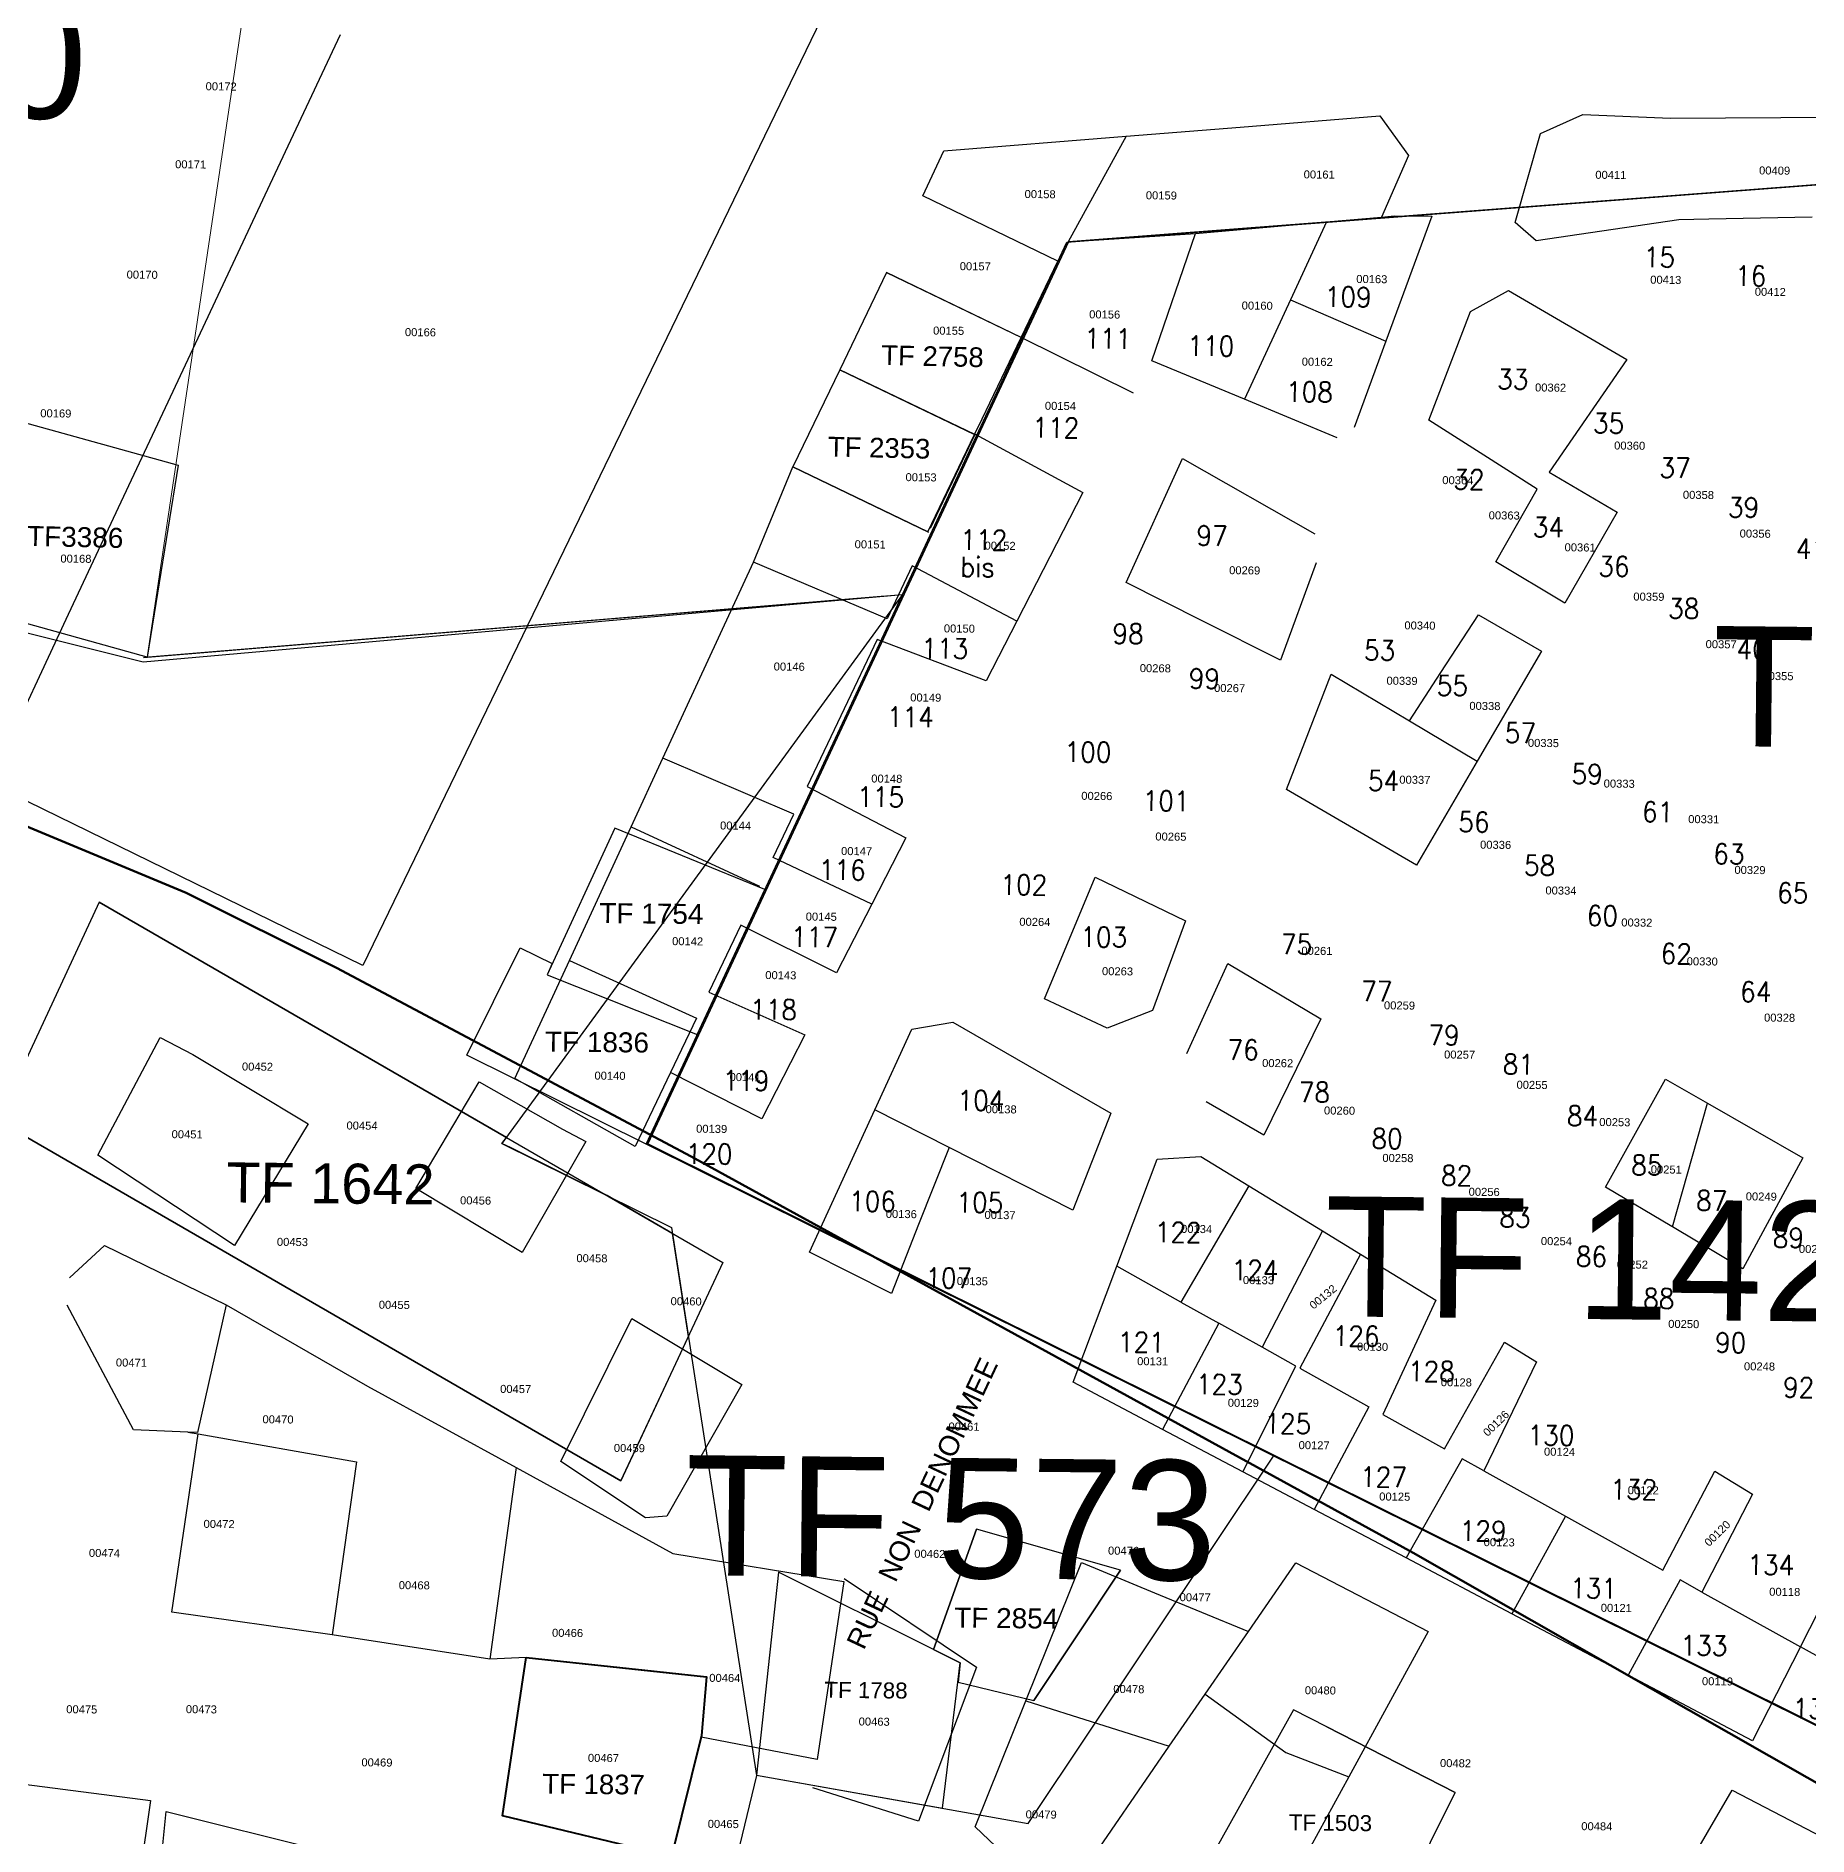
# Model space of a CAD drawing. Header units: metres. Extents: x 0 to 1324930, y 0 to 1631912.
# Drawn here: x 253860.4 to 254081.8, y 1628183.8 to 1628408.7 of the extents above; entities that cross this region are included whole.
import ezdxf
from ezdxf.enums import TextEntityAlignment as Align

# ---------------------------------------------------------------- set-up
doc = ezdxf.new("R2010")
doc.units = ezdxf.units.M
doc.header["$MEASUREMENT"] = 0
for name, color, linetype, lineweight in [('Limite L D TF', 5, 'Continuous', 13), ('Numero_TF', 7, 'Continuous', 0), ('Numéro_TF', 7, 'Continuous', 0)]:
    doc.layers.add(name, color=color, linetype=linetype, lineweight=lineweight)
for name, color, linetype in [('limites_parcelles', 7, 'Continuous'), ('limites_sections', 7, 'Continuous'), ('limites_tf', 7, 'Continuous'), ('numero_lot', 7, 'Continuous'), ('numero_parcelle', 7, 'Continuous')]:
    doc.layers.add(name, color=color, linetype=linetype)
doc.styles.add('Style-Arial', font='arial.ttf')
doc.styles.add('Style-STANDARD', font='STANDARD.shx')

# ---------------------------------------------------------------- blocks, each defined once
blk = doc.blocks.new('*U102')
at = {"layer": 'Limite L D TF', "color": 2, "linetype": 'Continuous', "lineweight": 0}
blk.add_line((-0.9804, -9.32225), (-2.5624, -20.76625), dxfattribs=at)
at = {"layer": 'Numero_TF', "color": 2, "linetype": 'Continuous', "lineweight": 0, "style": 'Style-Arial'}
blk.add_text('TF 440', height=1.5, dxfattribs=at).set_placement((-10.031699, -14.053197))
blk = doc.blocks.new('*U104')
at = {"layer": 'Numero_TF', "color": 4, "linetype": 'Continuous', "lineweight": 30}
for p, q in [((-66.715951, 131.595867), (28.141789, 139.449825)), ((-66.554155, 131.609263), (25.962419, 139.269379)), ((-72.220214, 100.998525), (5.696415, 55.992291)), ((-7.034828, 28.698399), (-84.947445, 73.713234)), ((5.696415, 55.992291), (-7.034828, 28.698399)), ((43.84948, -14.113657), (74.578527, 31.913261)), ((32.027262, 7.631735), (37.385704, 22.686275)), ((55.402708, 17.546724), (44.541017, 1.259927)), ((81.178424, -2.035129), (97.193076, -10.243815)), ((9.911339, -8.046804), (43.84948, -14.113657))]:
    blk.add_line(p, q, dxfattribs=at)
at = {"layer": 'Numero_TF', "color": 4, "linetype": 'Continuous', "lineweight": 30, "flags": 128}
for points in [[(48.685524, 183.486444), (238.027787, 197.938212), (233.582566, 147.012099), (231.435194, 122.523305), (155.604751, -8.487329), (-3.901429, 70.772648), (28.151788, 139.44972), (48.685524, 183.486444)], [(248.75707, 198.765547), (249.900054, 183.812715), (264.955928, 170.013793), (240.938123, 128.463806), (275.53978, 108.449213), (353.472144, -0.25546), (344.639047, -10.023208), (326.45294, -17.172559), (210.033464, 50.124135), (171.633394, -16.316141), (74.634397, 31.885487), (17.499603, 60.287252), (-3.681126, 70.800335), (28.362092, 139.477512), (48.905827, 183.514131), (162.543246, 192.190856), (248.75707, 198.765547)], [(-8.761884, 64.343699), (-20.839754, 70.344297), (-21.901381, 70.871741), (-21.356335, 71.618511), (-72.220214, 100.998525), (-84.947445, 73.713234), (-7.034828, 28.698399), (1.38997, 46.759914), (-0.609897, 59.634945), (-8.761884, 64.343699)], [(-19.614438, 95.319066), (-15.644932, 93.347258), (-16.269921, 91.923745), (2.492879, 84.476232), (-3.901429, 70.772648), (-26.285894, 81.888408), (-19.614438, 95.319066)], [(35.369953, 5.966528), (35.084861, 3.579391), (44.541017, 1.259927), (55.402708, 17.546724), (37.385704, 22.686275), (32.028814, 7.636097), (32.029316, 7.635846), (35.369953, 5.966528)], [(9.916126, -8.04766), (33.151204, -12.201211), (35.078517, 3.580166), (35.369953, 5.966528), (32.027262, 7.631735), (32.028814, 7.636097), (12.657923, 17.315743), (9.916162, -8.047325), (9.916126, -8.04766)], [(67.256672, -17.359727), (87.926188, -28.937498), (97.193076, -10.243815), (81.178424, -2.035129), (77.01061, 0.098772), (67.256672, -17.359727)]]:
    blk.add_lwpolyline(points, close=True, dxfattribs=at)
for points in [[(353.391628, -0.143152), (275.53978, 108.449213), (240.938123, 128.463806), (264.955928, 170.013793), (249.900054, 183.812715), (248.757115, 198.764965), (162.543978, 192.181275), (162.33672, 192.165448), (162.333487, 192.165201), (162.333487, 192.165201), (162.332943, 192.163063), (87.569121, 186.455083), (70.634667, 185.162191), (48.90057, 183.502862), (28.362092, 139.477512), (-3.681126, 70.800335), (17.499603, 60.287252), (74.578527, 31.913261), (74.634397, 31.885487), (171.633394, -16.316141), (171.786459, -16.051305), (210.033464, 50.124135), (326.45294, -17.172559)], [(-0.720757, 60.34866), (9.910814, -8.096801), (0.261861, -47.927637), (-60.979318, -30.583345), (-124.533198, -23.95535), (-212.052296, -6.274991), (-253.48205, 87.255387), (-253.48205, 87.255387), (-238.318804, 93.196426), (-201.899447, 92.943829), (-158.046933, 153.876523)], [(-158.046933, 153.876523), (-66.722044, 131.015899), (28.141789, 139.449825), (-21.901381, 70.871741), (-0.720757, 60.34866)]]:
    blk.add_lwpolyline(points, dxfattribs=at)
at = {"layer": 'Numero_TF', "color": 4, "linetype": 'Continuous', "lineweight": 30}
blk.add_3dface([(-7.806771, 110.265852), (-16.269921, 91.923745), (2.492879, 84.476232), (10.953613, 102.588352)], dxfattribs=at)
at = {"layer": 'Numero_TF', "color": 4, "linetype": 'Continuous', "lineweight": 0, "style": 'Style-Arial'}
for s, height, p in [('TF 1429', 15, (129.308126, 120.518676)), ('TF 1642', 5, (-56.359874, 63.509035)), ('TF 573', 15, (0.935832, 16.930764)), ('TF 1788', 2, (18.370306, 1.614724)), ('TF 1503', 2, (76.40883, -14.951892))]:
    blk.add_text(s, height=height, rotation=359.3981, dxfattribs=at).set_placement(p)
for s, rotation, p in [('TF 1754', 359.3981, (-9.72333, 100.906268)), ('TF 1836', 359.3981, (-16.521548, 84.849199)), ('RUE  NON  DENOMMEE', 64.849911, (21.054815, 8.529846)), ('TF 2854', 359.3981, (34.618896, 12.88004))]:
    blk.add_text(s, height=2.5, rotation=rotation, dxfattribs=at).set_placement(p, align=Align.TOP_LEFT)

msp = doc.modelspace()

# ---------------------------------------------------------------- linework, layer by layer
at = {"layer": 'limites_parcelles'}
for p, q in [((253960.9994, 1628416.03988), (253901.21595, 1628292.52473)), ((253890.25936, 1628391.4702), (253898.40981, 1628408.83361)), ((254010.833, 1628397.28903), (254028.31601, 1628398.68648)), ((254028.31601, 1628398.68648), (254031.86398, 1628393.72991)), ((254048.36107, 1628396.46752), (254053.67568, 1628398.87186)), ((254053.67568, 1628398.87186), (254064.63954, 1628398.3775)), ((254064.63954, 1628398.3775), (254085.25941, 1628398.54233)), ((253973.81549, 1628394.33555), (253996.61246, 1628396.15752)), ((253996.61246, 1628396.15752), (253989.36514, 1628382.93432)), ((253996.61246, 1628396.15752), (254010.833, 1628397.28903)), ((254045.21536, 1628385.35134), (254048.36107, 1628396.46752)), ((253971.20685, 1628388.69328), (253973.81549, 1628394.33555)), ((254031.86398, 1628393.72991), (254028.49692, 1628386.04795)), ((253887.19121, 1628384.91281), (253890.25936, 1628391.4702)), ((253988.05004, 1628380.51826), (253971.20685, 1628388.69328)), ((253876.9032, 1628362.97212), (253887.19121, 1628384.91281)), ((254005.2746, 1628383.97822), (254010.41901, 1628384.4445)), ((254010.41901, 1628384.4445), (254021.62837, 1628385.43745)), ((254021.62837, 1628385.43745), (254017.12722, 1628375.70529)), ((254021.62837, 1628385.43745), (254028.49692, 1628386.04795)), ((254028.49692, 1628386.04795), (254030.08545, 1628386.18914)), ((254034.80452, 1628386.1399), (254029.04206, 1628370.52143)), ((254030.08545, 1628386.18914), (254034.80452, 1628386.1399)), ((254047.84115, 1628383.05415), (254045.21536, 1628385.35134)), ((254065.64715, 1628385.69812), (254047.84115, 1628383.05415)), ((254069.42754, 1628385.76867), (254065.64715, 1628385.69812)), ((254082.30895, 1628386.01424), (254069.42754, 1628385.76867)), ((253989.36514, 1628382.93432), (254005.2746, 1628383.97822)), ((253999.79938, 1628368.09677), (254005.2746, 1628383.97822)), ((253983.5011, 1628370.99658), (253988.05004, 1628380.51826)), ((254017.12722, 1628375.70529), (254011.38804, 1628363.27629)), ((254017.12722, 1628375.70529), (254029.04206, 1628370.52143)), ((254039.61014, 1628374.26082), (254044.36674, 1628376.85096)), ((254044.36674, 1628376.85096), (254059.15543, 1628368.22742)), ((254034.41875, 1628360.66621), (254039.61014, 1628374.26082)), ((253997.51716, 1628364.03095), (253983.5011, 1628370.99658)), ((254029.04206, 1628370.52143), (254025.08017, 1628359.76373)), ((254011.38804, 1628363.27629), (253999.79938, 1628368.09677)), ((254059.15543, 1628368.22742), (254049.46962, 1628354.16974)), ((253870.69577, 1628349.74807), (253876.9032, 1628362.97212)), ((254022.98681, 1628358.46569), (254011.38804, 1628363.27629)), ((254040.83564, 1628356.58962), (254034.41875, 1628360.66621)), ((253972.13347, 1628347.16732), (253977.73558, 1628358.91782)), ((253977.73558, 1628358.91782), (253991.17852, 1628351.6482)), ((253996.62059, 1628340.39242), (254003.65164, 1628355.88767)), ((254003.65164, 1628355.88767), (254020.19164, 1628346.44593)), ((254047.9578, 1628352.06571), (254040.83564, 1628356.58962)), ((253950.05132, 1628342.93812), (253954.96531, 1628354.85561)), ((253954.96531, 1628354.85561), (253971.90451, 1628346.68933)), ((254049.46962, 1628354.16974), (254057.9667, 1628349.17153)), ((253991.17852, 1628351.6482), (253982.95155, 1628335.57548)), ((254042.79346, 1628342.98041), (254047.9578, 1628352.06571)), ((253864.15069, 1628335.78762), (253870.69577, 1628349.74807)), ((254057.9667, 1628349.17153), (254051.42875, 1628337.81077)), ((253938.72669, 1628318.43847), (253950.05132, 1628342.93812)), ((253966.73602, 1628335.86465), (253950.05132, 1628342.93812)), ((253969.87447, 1628342.45132), (253966.73602, 1628335.86465)), ((253982.95155, 1628335.57548), (253969.87447, 1628342.45132)), ((254020.34416, 1628342.85466), (254015.89754, 1628330.68215)), ((254051.42875, 1628337.81077), (254042.79346, 1628342.98041)), ((254006.11988, 1628335.61373), (253996.62059, 1628340.39242)), ((253855.80579, 1628317.99628), (253864.15069, 1628335.78762)), ((253982.95155, 1628335.57548), (253979.12406, 1628328.11609)), ((254015.89754, 1628330.68215), (254006.11988, 1628335.61373)), ((254035.9198, 1628329.15337), (254040.61461, 1628336.36373)), ((254040.61461, 1628336.36373), (254048.48631, 1628331.80201)), ((253965.48893, 1628333.2579), (253961.35908, 1628324.61177)), ((253979.12406, 1628328.11609), (253965.48893, 1628333.2579)), ((254048.48631, 1628331.80201), (254040.47371, 1628318.06684)), ((254016.6389, 1628314.52586), (254022.20855, 1628328.91646)), ((254022.20855, 1628328.91646), (254031.99704, 1628323.10484)), ((254031.99704, 1628323.10484), (254035.9198, 1628329.15337)), ((253961.35908, 1628324.61177), (253956.72807, 1628314.89096)), ((254031.99704, 1628323.10484), (254040.47371, 1628318.06684)), ((253934.75744, 1628309.85066), (253938.72669, 1628318.43847)), ((253955.08219, 1628311.43844), (253938.72669, 1628318.43847)), ((254040.47371, 1628318.06684), (254032.89864, 1628305.05705)), ((253901.21595, 1628292.52473), (253854.55808, 1628315.32954)), ((253956.72807, 1628314.89096), (253969.0702, 1628308.49275)), ((254032.89864, 1628305.05705), (254016.6389, 1628314.52586)), ((253952.48595, 1628306.02602), (253955.08219, 1628311.43844)), ((253927.0338, 1628293.14275), (253934.75744, 1628309.85066)), ((253934.75744, 1628309.85066), (253950.77862, 1628302.43415)), ((253969.0702, 1628308.49275), (253964.83423, 1628300.21769)), ((253964.83423, 1628300.21769), (253952.48595, 1628306.02602)), ((253986.39883, 1628288.38374), (253992.73668, 1628303.56625)), ((253992.73668, 1628303.56625), (254003.99863, 1628298.09922)), ((253964.83423, 1628300.21769), (253960.42476, 1628291.60447)), ((253948.45817, 1628297.5788), (253944.45111, 1628289.20136)), ((253960.42476, 1628291.60447), (253948.45817, 1628297.5788)), ((254003.99863, 1628298.09922), (253999.91216, 1628286.90287)), ((253920.22063, 1628278.40516), (253927.0338, 1628293.14275)), ((253927.0338, 1628293.14275), (253942.9072, 1628285.93776)), ((254004.19602, 1628281.55864), (254009.30259, 1628292.77436)), ((254009.30259, 1628292.77436), (254020.92975, 1628285.89365)), ((253944.45111, 1628289.20136), (253956.46447, 1628283.87648)), ((253994.20961, 1628284.69256), (253986.39883, 1628288.38374)), ((253942.9072, 1628285.93776), (253939.67689, 1628279.17207)), ((253999.91216, 1628286.90287), (253994.20961, 1628284.69256)), ((254020.92975, 1628285.89365), (254013.78832, 1628271.31947)), ((253868.11379, 1628268.83158), (253875.89872, 1628283.52325)), ((253875.89872, 1628283.52325), (253879.99162, 1628281.41766)), ((253956.46447, 1628283.87648), (253951.08536, 1628273.37355)), ((253965.19592, 1628274.50622), (253969.81049, 1628284.56717)), ((253969.81049, 1628284.56717), (253974.92928, 1628285.45367)), ((253974.92928, 1628285.45367), (253994.66903, 1628274.09872)), ((253879.99162, 1628281.41766), (253894.40986, 1628272.75164)), ((253939.67689, 1628279.17207), (253935.26073, 1628269.91898)), ((253951.08536, 1628273.37355), (253939.67689, 1628279.17207)), ((253907.85878, 1628264.66479), (253915.76147, 1628277.99371)), ((253915.76147, 1628277.99371), (253926.16486, 1628272.0929)), ((253935.26073, 1628269.91898), (253920.22063, 1628278.40516)), ((254056.50672, 1628264.82431), (254063.99713, 1628278.34495)), ((254063.99713, 1628278.34495), (254069.25521, 1628275.33035)), ((253957.04099, 1628256.7129), (253965.19592, 1628274.50622)), ((253974.46609, 1628269.80991), (253965.19592, 1628274.50622)), ((254013.78832, 1628271.31947), (254006.59242, 1628275.48418)), ((254064.85341, 1628259.89191), (254069.25521, 1628275.33035)), ((254069.25521, 1628275.33035), (254081.15284, 1628268.49682)), ((253894.40986, 1628272.75164), (253885.17664, 1628257.53667)), ((253926.16486, 1628272.0929), (253929.06461, 1628270.53835)), ((253994.66903, 1628274.09872), (253989.933, 1628261.97922)), ((253929.06461, 1628270.53835), (253921.11583, 1628256.69173)), ((253974.46609, 1628269.80991), (253970.66585, 1628260.17042)), ((253989.933, 1628261.97922), (253974.46609, 1628269.80991)), ((253885.17664, 1628257.53667), (253868.11379, 1628268.83158)), ((253995.41919, 1628254.95261), (254000.46862, 1628268.35872)), ((254000.46862, 1628268.35872), (254005.95149, 1628268.68148)), ((254005.95149, 1628268.68148), (254011.94264, 1628265.00929)), ((254081.15284, 1628268.49682), (254073.66909, 1628254.65614)), ((253921.11583, 1628256.69173), (253907.85878, 1628264.66479)), ((254011.94264, 1628265.00929), (254003.4319, 1628250.4894)), ((254011.94264, 1628265.00929), (254021.13323, 1628259.3939)), ((254064.775, 1628259.93848), (254056.50672, 1628264.82431)), ((253970.66585, 1628260.17042), (253967.27648, 1628251.57656)), ((254021.13323, 1628259.3939), (254013.60197, 1628244.83379)), ((254021.13323, 1628259.3939), (254025.89234, 1628256.4745)), ((254064.85341, 1628259.89191), (254064.775, 1628259.93848)), ((254073.66909, 1628254.65614), (254064.85341, 1628259.89191)), ((253864.5489, 1628253.4961), (253868.95063, 1628257.57505)), ((253868.95063, 1628257.57505), (253884.13369, 1628250.14058)), ((253967.27648, 1628251.57656), (253957.04099, 1628256.7129)), ((254025.89234, 1628256.4745), (254018.28434, 1628242.22516)), ((254025.89234, 1628256.4745), (254035.28163, 1628250.73704)), ((253989.96867, 1628240.48077), (253995.41919, 1628254.95261)), ((254003.4319, 1628250.4894), (253995.41919, 1628254.95261)), ((253872.57963, 1628234.52325), (253864.26953, 1628250.11557)), ((253884.13369, 1628250.14058), (253880.57255, 1628234.19543)), ((253884.13369, 1628250.14058), (253901.78779, 1628239.99777)), ((254003.4319, 1628250.4894), (254008.17393, 1628247.85015)), ((254035.28163, 1628250.73704), (254028.69291, 1628236.42707)), ((253925.97226, 1628230.54839), (253934.84739, 1628248.42918)), ((253934.84739, 1628248.42918), (253948.5689, 1628240.1769)), ((254008.17393, 1628247.85015), (254001.12615, 1628234.58488)), ((254013.60197, 1628244.83379), (254008.17393, 1628247.85015)), ((254036.36767, 1628232.15737), (254043.88588, 1628245.46774)), ((254043.88588, 1628245.46774), (254047.86016, 1628243.03648)), ((254017.80714, 1628242.49012), (254013.60197, 1628244.83379)), ((254047.86016, 1628243.03648), (254041.30862, 1628229.41606)), ((254011.1799, 1628229.28045), (254017.80714, 1628242.49012)), ((254018.28434, 1628242.22516), (254026.94327, 1628237.40524)), ((253901.78779, 1628239.99777), (253920.36598, 1628229.8046)), ((253948.5689, 1628240.1769), (253939.22138, 1628223.75403)), ((254001.12615, 1628234.58488), (253989.96867, 1628240.48077)), ((254026.94327, 1628237.40524), (254020.09004, 1628224.5779)), ((254028.69291, 1628236.42707), (254036.36767, 1628232.15737)), ((253879.34075, 1628234.24595), (253872.57963, 1628234.52325)), ((253877.34959, 1628211.75413), (253880.65817, 1628234.01415)), ((253879.34075, 1628234.24595), (253880.65817, 1628234.01415)), ((253880.57255, 1628234.19543), (253879.34075, 1628234.24595)), ((253880.65817, 1628234.01415), (253900.44876, 1628230.53203)), ((254011.1799, 1628229.28045), (254001.12615, 1628234.58488)), ((253900.44876, 1628230.53203), (253897.37689, 1628208.93247)), ((253920.36598, 1628229.8046), (253917.10722, 1628205.8904)), ((253920.36598, 1628229.8046), (253939.95445, 1628219.06231)), ((253936.55705, 1628223.53817), (253925.97226, 1628230.54839)), ((254020.09004, 1628224.5779), (254011.1799, 1628229.28045)), ((254038.60449, 1628230.91415), (254031.60578, 1628218.51828)), ((254041.30862, 1628229.41606), (254038.60449, 1628230.91415)), ((254041.30862, 1628229.41606), (254051.48859, 1628223.75035)), ((254063.66679, 1628216.97388), (254070.16561, 1628229.37496)), ((254070.16561, 1628229.37496), (254074.86515, 1628226.49619)), ((254074.86515, 1628226.49619), (254068.52808, 1628214.2634)), ((253939.22138, 1628223.75403), (253936.55705, 1628223.53817)), ((254031.60578, 1628218.51828), (254020.09004, 1628224.5779)), ((254051.48859, 1628223.75035), (254044.80159, 1628211.52122)), ((254051.48859, 1628223.75035), (254063.66679, 1628216.97388)), ((253939.95445, 1628219.06231), (253961.30592, 1628215.58663)), ((254044.80159, 1628211.52122), (254031.60578, 1628218.51828)), ((254080.85541, 1628207.40539), (254086.83766, 1628219.17192)), ((253961.37072, 1628215.95173), (253977.89725, 1628204.86566)), ((253984.0715, 1628200.67561), (253991.00982, 1628217.95696)), ((253991.00982, 1628217.95696), (254000.14505, 1628214.17271)), ((254011.89053, 1628209.32465), (254017.82314, 1628217.91913)), ((254017.82314, 1628217.91913), (254034.33519, 1628209.32255)), ((253961.30592, 1628215.58663), (253957.97323, 1628193.33953)), ((254000.14505, 1628214.17271), (254011.89053, 1628209.32465)), ((254065.82405, 1628215.77148), (254059.35035, 1628203.8601)), ((254068.52808, 1628214.2634), (254065.82405, 1628215.77148)), ((254068.52808, 1628214.2634), (254080.85541, 1628207.40539)), ((253897.37689, 1628208.93247), (253877.34959, 1628211.75413)), ((254059.35035, 1628203.8601), (254044.80159, 1628211.52122)), ((254006.49443, 1628201.50691), (254011.89053, 1628209.32465)), ((254034.33519, 1628209.32255), (254024.41086, 1628191.18861)), ((253917.10722, 1628205.8904), (253897.37689, 1628208.93247)), ((254080.85541, 1628207.40539), (254074.88338, 1628195.65875)), ((254092.97394, 1628200.65954), (254080.85541, 1628207.40539)), ((253921.643, 1628206.073), (253917.10722, 1628205.8904)), ((253937.60628, 1628204.35546), (253921.643, 1628206.073)), ((253977.89725, 1628204.86566), (253970.66424, 1628185.64675)), ((253944.163, 1628203.65), (253937.60628, 1628204.35546)), ((254074.88338, 1628195.65875), (254059.35035, 1628203.8601)), ((253977.74891, 1628184.94236), (253984.0715, 1628200.67561)), ((253984.0715, 1628200.67561), (254001.99607, 1628195.0006)), ((254001.99607, 1628195.0006), (254006.49443, 1628201.50691)), ((254006.49443, 1628201.50691), (254016.55798, 1628194.20751)), ((253943.47939, 1628196.11238), (253938.84791, 1628177.48909)), ((253957.97323, 1628193.33953), (253943.47939, 1628196.11238)), ((253990.53304, 1628178.37642), (254001.99607, 1628195.0006)), ((254016.55798, 1628194.20751), (254024.41086, 1628191.18861)), ((254024.41086, 1628191.18861), (254013.04663, 1628170.42804)), ((253858.90595, 1628190.26525), (253874.70424, 1628188.19926)), ((253970.66424, 1628185.64675), (253957.43806, 1628189.78895)), ((254064.35328, 1628175.83297), (254072.34088, 1628189.50645)), ((254072.34088, 1628189.50645), (254089.96438, 1628180.31905)), ((253874.70424, 1628188.19926), (253871.74645, 1628167.78729)), ((253874.70788, 1628167.26847), (253876.64066, 1628186.82756)), ((253876.64066, 1628186.82756), (253896.36183, 1628181.94652)), ((253981.15902, 1628181.67548), (253977.74891, 1628184.94236))]:
    msp.add_line(p, q, dxfattribs=at)
at = {"layer": 'limites_sections', "color": 112, "linetype": 'Continuous', "lineweight": 40, "extrusion": (8.39025e-08, 1.87893e-07, 1), "elevation": 0.32732, "flags": 128}
msp.add_lwpolyline([(254262.03261, 1628116.19268), (254166.41826, 1628175.61859), (254127.46815, 1628196.62724), (254111.3613, 1628174.17081), (254032.48387, 1628219.15291), (253942.25835, 1628268.6873), (253897.9434, 1628292.24873), (253879.12759, 1628301.60979), (253837.10318, 1628319.10065), (253836.32341, 1628343.15576), (253766.75744, 1628373.2026), (253736.00732, 1628381.87538), (253797.54557, 1628539.69914), (253857.92109, 1628652.65223), (253891.31746, 1628762.51784), (253949.11819, 1628726.58373), (253998.55698, 1628699.30707), (254169.03575, 1628626.00115), (254244.31396, 1628604.77554), (254450.41717, 1628512.2488), (254530.32279, 1628477.17319), (254381.88501, 1628242.49828), (254262.03261, 1628116.19268)], close=True, dxfattribs=at)
at = {"layer": 'limites_sections', "color": 112, "lineweight": 40, "extrusion": (3.13226e-08, -1.22909e-08, 1), "elevation": -0.01207, "flags": 128}
msp.add_lwpolyline([(254381.88501, 1628242.49828), (254651.87611, 1628047.60303), (254649.15134, 1628042.15348), (254282.05672, 1627781.84877), (254258.71294, 1627753.64224), (254158.40289, 1627667.71999), (254016.92288, 1627730.1281), (253789.71707, 1627795.71888), (253560.79306, 1627891.44223), (253461.17819, 1627935.95099), (253423.02777, 1627967.74297), (253305.37539, 1628033.50285), (253374.26849, 1628101.94024), (253388.28287, 1628177.21207), (253454.03286, 1628268.7428), (253456.85853, 1628379.83858), (253454.87949, 1628458.45481), (253488.58964, 1628500.41443), (253582.98829, 1628458.10249), (253644.43714, 1628425.9811), (253736.00732, 1628381.87538), (253766.75744, 1628373.2026), (253836.32341, 1628343.15576), (253837.10318, 1628319.10065), (253879.12759, 1628301.60979), (253897.9434, 1628292.24873), (253942.25835, 1628268.6873), (254032.48387, 1628219.15291), (254111.3613, 1628174.17081), (254127.46815, 1628196.62724), (254166.41826, 1628175.61859), (254262.03261, 1628116.19268), (254381.88501, 1628242.49828)], close=True, dxfattribs=at)
at = {"layer": 'limites_tf', "color": 1, "linetype": 'Continuous', "lineweight": 30}
for p, q in [((253966.66262, 1628379.1143), (253983.50357, 1628370.99539)), ((253977.6795, 1628358.86547), (253960.80882, 1628366.97523)), ((253971.80625, 1628346.7367), (253954.96531, 1628354.85561))]:
    msp.add_line(p, q, dxfattribs=at)
at = {"layer": 'limites_tf', "color": 5, "linetype": 'Continuous', "lineweight": 30, "flags": 128}
msp.add_lwpolyline([(253983.5011, 1628370.99658), (253966.66262, 1628379.1143), (253960.80919, 1628366.97505), (253977.65931, 1628358.87518), (253978.60525, 1628360.83692), (253983.5011, 1628370.99658)], close=True, dxfattribs=at)
at = {"layer": 'limites_tf', "color": 5, "linetype": 'Continuous', "lineweight": 40, "flags": 128}
msp.add_lwpolyline([(253921.643, 1628206.073), (253944.163, 1628203.65), (253943.535, 1628196.336), (253939.778, 1628181.229), (253918.688, 1628186.293), (253921.643, 1628206.073)], close=True, dxfattribs=at)
at = {"layer": 'limites_tf', "color": 7, "linetype": 'Continuous', "lineweight": 40, "flags": 128}
msp.add_lwpolyline([(253921.643, 1628206.073), (253944.163, 1628203.65), (253943.535, 1628196.336)], dxfattribs=at)
at = {"layer": 'limites_tf', "color": 5, "linetype": 'Continuous', "lineweight": 30}
for points in [[(253960.80919, 1628366.97505), (253954.96531, 1628354.85561), (253971.80625, 1628346.7367), (253977.65931, 1628358.87518)], [(253858.76523, 1628360.3995), (253878.14041, 1628355.03595), (253874.28496, 1628331.076), (253850.4961, 1628337.6683)]]:
    msp.add_3dface(points, dxfattribs=at)

# ---------------------------------------------------------------- block references
at = {"layer": 'limites_tf', "color": 2, "linetype": 'Continuous', "lineweight": 0, "xscale": 10, "yscale": 10, "zscale": 10, "rotation": 359.3981}
msp.add_blockref('*U102', (253902.08903, 1628538.45786), dxfattribs=at)
at = {"layer": 'numero_tf', "color": 4, "linetype": 'Continuous', "lineweight": 30}
msp.add_blockref('*U104', (253940.50954, 1628199.43965), dxfattribs=at)

# ---------------------------------------------------------------- texts
at = {"layer": 'numero_lot', "color": 7, "linetype": 'Continuous', "lineweight": 0, "style": 'Style-STANDARD'}
for s, p in [('15', (254061.27026, 1628379.79329)), ('16', (254072.6828, 1628377.4596)), ('109', (254021.40782, 1628374.84102)), ('111', (253991.37934, 1628369.64307)), ('110', (254004.24391, 1628368.72153)), ('33', (254042.94379, 1628364.54578)), ('108', (254016.56684, 1628362.9833)), ('112', (253984.88639, 1628358.49872)), ('35', (254054.91916, 1628359.05106)), ('37', (254063.22856, 1628353.48124)), ('32', (254037.48173, 1628352.03024)), ('39', (254071.79012, 1628348.53091)), ('34', (254047.39459, 1628346.07111)), ('97', (254005.36129, 1628345.00438)), ('41', (254080.2579, 1628343.33903)), ('36', (254055.59858, 1628341.16318)), ('38', (254064.31488, 1628335.90544)), ('98', (253994.87585, 1628332.75214)), ('113', (253971.00019, 1628330.92046)), ('53', (254026.31253, 1628330.67778)), ('40', (254072.861, 1628330.82171)), ('99', (254004.4203, 1628327.14131)), ('55', (254035.40605, 1628326.25264)), ('114', (253966.69547, 1628322.35405)), ('57', (254043.89457, 1628320.35758)), ('100', (253988.89364, 1628317.97788)), ('59', (254052.24723, 1628315.23369)), ('115', (253962.98325, 1628312.37905)), ('54', (254026.80504, 1628314.38669)), ('101', (253998.65756, 1628311.87268)), ('61', (254061.05662, 1628310.48814)), ('56', (254038.10215, 1628309.2312)), ('116', (253958.18835, 1628303.25538)), ('58', (254046.30076, 1628303.80664)), ('63', (254069.94759, 1628305.2365)), ('102', (253980.87341, 1628301.39161)), ('65', (254077.92742, 1628300.37308)), ('60', (254054.14645, 1628297.52463)), ('117', (253954.71428, 1628294.86307)), ('103', (253990.85768, 1628294.8764)), ('75', (254015.92897, 1628293.96194)), ('62', (254063.38403, 1628292.77814)), ('77', (254025.95498, 1628288.08248)), ('64', (254073.30947, 1628288.02447)), ('118', (253949.60383, 1628285.82002)), ('76', (254009.25597, 1628280.77013)), ('79', (254034.34949, 1628282.59612)), ('81', (254043.64776, 1628278.95616)), ('119', (253946.15289, 1628276.93013)), ('104', (253975.5144, 1628274.44839)), ('78', (254018.15798, 1628275.48234)), ('84', (254051.6672, 1628272.50714)), ('80', (254027.23712, 1628269.67953)), ('120', (253941.54883, 1628267.7874)), ('82', (254035.93552, 1628265.06168)), ('85', (254059.70387, 1628266.36373)), ('106', (253961.9682, 1628261.84497)), ('105', (253975.38144, 1628261.70502)), ('87', (254067.80548, 1628261.9271)), ('83', (254043.22371, 1628259.84345)), ('122', (254000.17341, 1628257.98746)), ('89', (254077.38827, 1628257.30002)), ('86', (254052.7826, 1628254.94372)), ('107', (253971.4994, 1628252.27307)), ('124', (254009.75492, 1628253.23738)), ('88', (254061.19162, 1628249.69421)), ('126', (254022.39586, 1628245.01085)), ('121', (253995.55859, 1628244.25749)), ('90', (254070.17558, 1628244.18765)), ('128', (254031.80899, 1628240.60697)), ('123', (254005.30668, 1628238.98899)), ('92', (254078.66012, 1628238.58436)), ('125', (254013.8546, 1628234.07747)), ('130', (254046.74945, 1628232.60249)), ('127', (254025.82385, 1628227.40798)), ('132', (254057.09629, 1628225.85151)), ('129', (254038.27163, 1628220.68429)), ('134', (254074.22082, 1628216.42182)), ('131', (254052.05366, 1628213.50382)), ('133', (254065.86051, 1628206.34769)), ('135', (254079.88075, 1628198.45122))]:
    msp.add_text(s, height=2.49964, rotation=359.40223, dxfattribs=at).set_placement(p)
at = {"layer": 'numero_lot', "color": 7, "linetype": 'Continuous', "lineweight": 0, "insert": (253975.85371, 1628341.09672), "char_height": 2.49964, "attachment_point": 7, "rotation": 359.4022225, "line_spacing_factor": 0.812622, "style": 'Style-STANDARD'}
msp.add_mtext('112\\Pbis', dxfattribs=at)
at = {"layer": 'numero_parcelle', "color": 5, "lineweight": 0, "style": 'Style-Arial'}
for s, rotation, p in [('00172', 359.40223, (253881.58049, 1628402.88672)), ('00171', 359.40223, (253877.76834, 1628393.14688)), ('00161', 359.40223, (254018.78976, 1628391.87727)), ('00411', 359.40223, (254055.23439, 1628391.82903)), ('00409', 359.40223, (254075.69438, 1628392.37379)), ('00158', 359.40223, (253983.9161, 1628389.42484)), ('00159', 359.40223, (253999.06579, 1628389.26678)), ('00157', 359.40223, (253975.81349, 1628380.41063)), ('00170', 359.40223, (253871.71084, 1628379.3608)), ('00163', 359.40223, (254025.36331, 1628378.81047)), ('00413', 359.40223, (254062.09465, 1628378.72276)), ('00160', 359.40223, (254011.04316, 1628375.49369)), ('00412', 359.40223, (254075.15743, 1628377.21481)), ('00156', 359.40223, (253991.98428, 1628374.39272)), ('00166', 359.40223, (253906.48393, 1628372.17393)), ('00155', 359.40223, (253972.48284, 1628372.36545)), ('00162', 359.40223, (254018.54568, 1628368.48303)), ('00362', 359.40223, (254047.7023, 1628365.25741)), ('00169', 359.40223, (253860.92413, 1628362.03407)), ('00154', 359.40223, (253986.4539, 1628362.96866)), ('00360', 359.40223, (254057.58322, 1628358.0053)), ('00153', 359.40223, (253969.03709, 1628354.05002)), ('00364', 359.40223, (254036.10978, 1628353.67996)), ('00358', 359.40223, (254066.17691, 1628351.8498)), ('00363', 359.40223, (254041.90803, 1628349.28673)), ('00356', 359.40223, (254073.26918, 1628347.00979)), ('00151', 359.40223, (253962.68061, 1628345.66911)), ('00152', 359.40223, (253978.91241, 1628345.49975)), ('00361', 359.40223, (254051.39001, 1628345.28833)), ('00168', 359.40223, (253863.43455, 1628343.88041)), ('00269', 359.40223, (254009.47724, 1628342.42551)), ('00359', 359.40223, (254059.98369, 1628339.13284)), ('00150', 359.40223, (253973.82618, 1628335.15425)), ('00340', 359.40223, (254031.37503, 1628335.53186)), ('00357', 359.40223, (254069.01248, 1628333.18944)), ('00146', 359.40223, (253952.56464, 1628330.39343)), ('00268', 359.40223, (253998.31079, 1628330.19371)), ('00339', 359.40223, (254029.13847, 1628328.62281)), ('00355', 359.40223, (254076.1138, 1628329.21589)), ('00149', 359.40223, (253969.62372, 1628326.53262)), ('00267', 359.40223, (254007.59217, 1628327.71386)), ('00338', 359.40223, (254039.49519, 1628325.48184)), ('00335', 359.40223, (254046.80614, 1628320.85619)), ('00148', 359.40223, (253964.75617, 1628316.40147)), ('00337', 359.40223, (254030.74104, 1628316.25779)), ('00333', 359.40223, (254056.27682, 1628315.77473)), ('00266', 359.40223, (253991.00156, 1628314.23884)), ('00144', 359.40223, (253945.86399, 1628310.53274)), ('00331', 359.40223, (254066.8364, 1628311.33182)), ('00265', 359.40223, (254000.25581, 1628309.15963)), ('00336', 359.40223, (254040.82935, 1628308.13697)), ('00147', 359.40223, (253960.98204, 1628307.34209)), ('00329', 359.40223, (254072.61431, 1628304.98906)), ('00334', 359.40223, (254048.99471, 1628302.41922)), ('00145', 359.40223, (253956.56768, 1628299.15595)), ('00264', 359.40223, (253983.26173, 1628298.50509)), ('00332', 359.40223, (254058.47669, 1628298.42082)), ('00142', 359.40223, (253939.86912, 1628296.08062)), ('00261', 359.40223, (254018.50496, 1628294.88783)), ('00263', 359.40223, (253993.58681, 1628292.33153)), ('00330', 359.40223, (254066.65108, 1628293.56952)), ('00143', 359.40223, (253951.51308, 1628291.84303)), ('00259', 359.40223, (254028.82325, 1628288.06443)), ('00328', 359.40223, (254076.31785, 1628286.53628)), ('00257', 359.40223, (254036.33482, 1628281.92023)), ('00452', 359.3981, (253886.12212, 1628280.41944)), ('00140', 359.40223, (253930.17018, 1628279.28413)), ('00141', 359.40223, (253947.05126, 1628279.10801)), ('00262', 359.40223, (254013.59673, 1628280.85764)), ('00255', 359.40223, (254045.38621, 1628278.14296)), ('00138', 359.40223, (253979.0436, 1628275.09139)), ('00260', 359.40223, (254021.32697, 1628274.92779)), ('00454', 359.3981, (253899.18319, 1628273.05125)), ('00139', 359.40223, (253942.8714, 1628272.65251)), ('00253', 359.40223, (254055.7271, 1628273.4857)), ('00451', 359.3981, (253877.32908, 1628271.96611)), ('00258', 359.40223, (254028.62437, 1628269.00246)), ('00251', 359.40223, (254062.15881, 1628267.5694)), ('00456', 359.3981, (253913.37303, 1628263.69911)), ('00256', 359.40223, (254039.40264, 1628264.7739)), ('00249', 359.40223, (254074.02823, 1628264.196)), ('00136', 359.40223, (253966.56957, 1628262.00668)), ('00137', 359.40223, (253978.90574, 1628261.87797)), ('00453', 359.3981, (253890.49048, 1628258.51626)), ('00134', 359.40223, (254003.46984, 1628260.13618)), ('00254', 359.40223, (254048.42917, 1628258.61389)), ('00458', 359.3981, (253927.91374, 1628256.47971)), ('00247', 359.40223, (254080.66958, 1628257.6276)), ('00252', 359.40223, (254057.92245, 1628255.69856)), ('00135', 359.40223, (253975.44918, 1628253.61994)), ('00133', 359.40223, (254011.19524, 1628253.74216)), ('00132', 39.40223, (254019.37405, 1628250.29255)), ('00455', 359.3981, (253903.21795, 1628250.65855)), ('00460', 359.3981, (253939.68182, 1628251.09718)), ('00250', 359.40223, (254064.33833, 1628248.26597)), ('00130', 359.40223, (254025.45583, 1628245.42306)), ('00471', 359.3981, (253870.36782, 1628243.444)), ('00131', 359.40223, (253997.97894, 1628243.60527)), ('00248', 359.40223, (254073.80675, 1628242.9679)), ('00128', 359.40223, (254035.92266, 1628240.98112)), ('00457', 359.3981, (253918.38098, 1628240.1458)), ('00129', 359.40223, (254009.30371, 1628238.41162)), ('00470', 359.3981, (253888.68715, 1628236.34924)), ('00126', 44.40223, (254041.07889, 1628234.33621)), ('00461', 359.3981, (253974.40623, 1628235.44872)), ('00459', 359.3981, (253932.59154, 1628232.76553)), ('00127', 359.40223, (254018.15378, 1628233.12)), ('00124', 359.40223, (254048.819, 1628232.30488)), ('00122', 359.40223, (254059.28195, 1628227.4916)), ('00125', 359.40223, (254028.22893, 1628226.70146)), ('00472', 359.3981, (253881.32368, 1628223.27936)), ('00120', 44.40223, (254068.73628, 1628220.58549)), ('00123', 359.40223, (254041.27993, 1628220.99463)), ('00474', 359.3981, (253866.99746, 1628219.65003)), ('00462', 359.3981, (253970.13346, 1628219.55257)), ('00476', 359.3981, (253994.34107, 1628219.94095)), ('00468', 359.3981, (253905.71371, 1628215.6278)), ('00477', 359.3981, (254003.28914, 1628214.1185)), ('00118', 359.40223, (254076.96012, 1628214.80411)), ('00121', 359.40223, (254055.91282, 1628212.79544)), ('00466', 359.3981, (253924.86618, 1628209.67468)), ('00464', 359.3981, (253944.51475, 1628204.04502)), ('00478', 359.3981, (253995.00408, 1628202.65475)), ('00480', 359.3981, (254018.93322, 1628202.49727)), ('00119', 359.40223, (254068.55665, 1628203.62667)), ('00475', 359.3981, (253864.16463, 1628200.12327)), ('00473', 359.3981, (253879.10972, 1628200.1306)), ('00463', 359.3981, (253963.17977, 1628198.59004)), ('00469', 359.3981, (253901.04691, 1628193.49086)), ('00467', 359.3981, (253929.35166, 1628194.04741)), ('00482', 359.3981, (254035.8238, 1628193.39849)), ('00479', 359.3981, (253984.04723, 1628186.99317)), ('00465', 359.3981, (253944.32313, 1628185.80524)), ('00484', 359.3981, (254053.47789, 1628185.51249))]:
    msp.add_text(s, height=1, rotation=rotation, dxfattribs=at).set_placement(p, align=Align.TOP_LEFT)
at = {"layer": 'numero_tf', "color": 4, "linetype": 'Continuous', "lineweight": 0, "style": 'Style-Arial'}
for s, height, rotation, p in [('TF 2758', 2.460276, 358.6681, (253966.03295, 1628370.03881)), ('TF 2353', 2.460276, 358.6681, (253959.36603, 1628358.60393)), ('TF 1837', 2.460909, 359.40223, (253923.66804, 1628191.54996))]:
    msp.add_text(s, height=height, rotation=rotation, dxfattribs=at).set_placement(p, align=Align.TOP_LEFT)
msp.add_text('TF 1429', height=14.997841, rotation=359.40223, dxfattribs=at).set_placement((254021.31627, 1628248.71151))
at = {"layer": 'Numéro_TF', "color": 4, "linetype": 'Continuous', "lineweight": 0, "style": 'Style-Arial'}
msp.add_text('TF3386', height=2.5, rotation=358.721777, dxfattribs=at).set_placement((253859.29571, 1628347.45905), align=Align.TOP_LEFT)

doc.saveas('drawing.dxf')
